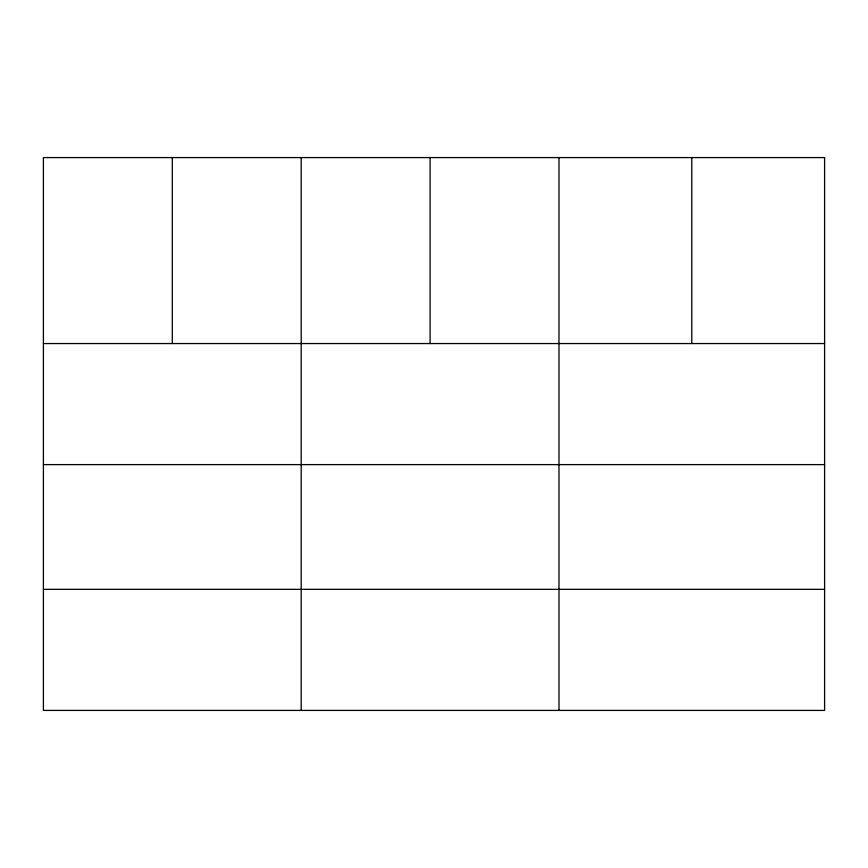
<?xml version="1.0" encoding="UTF-8"?>
<svg xmlns="http://www.w3.org/2000/svg" width="868" height="868" viewBox="0 0 868 868"><rect width="100%" height="100%" fill="white"/><g stroke="black" fill="none" stroke-linecap="round" stroke-linejoin="round"><path stroke-width="1.3" d="M43.4 343.554L824.6 343.554M43.4 464.619L824.6 464.619M43.4 589.35L824.6 589.35M691.796 157.585L691.796 343.554M558.992 157.585L558.992 710.415M430.094 157.585L430.094 343.554M301.196 157.585L301.196 710.415M172.298 157.585L172.298 343.554M824.6 157.585L43.4 157.585L43.4 710.415L824.6 710.415L824.6 157.585"/></g></svg>
